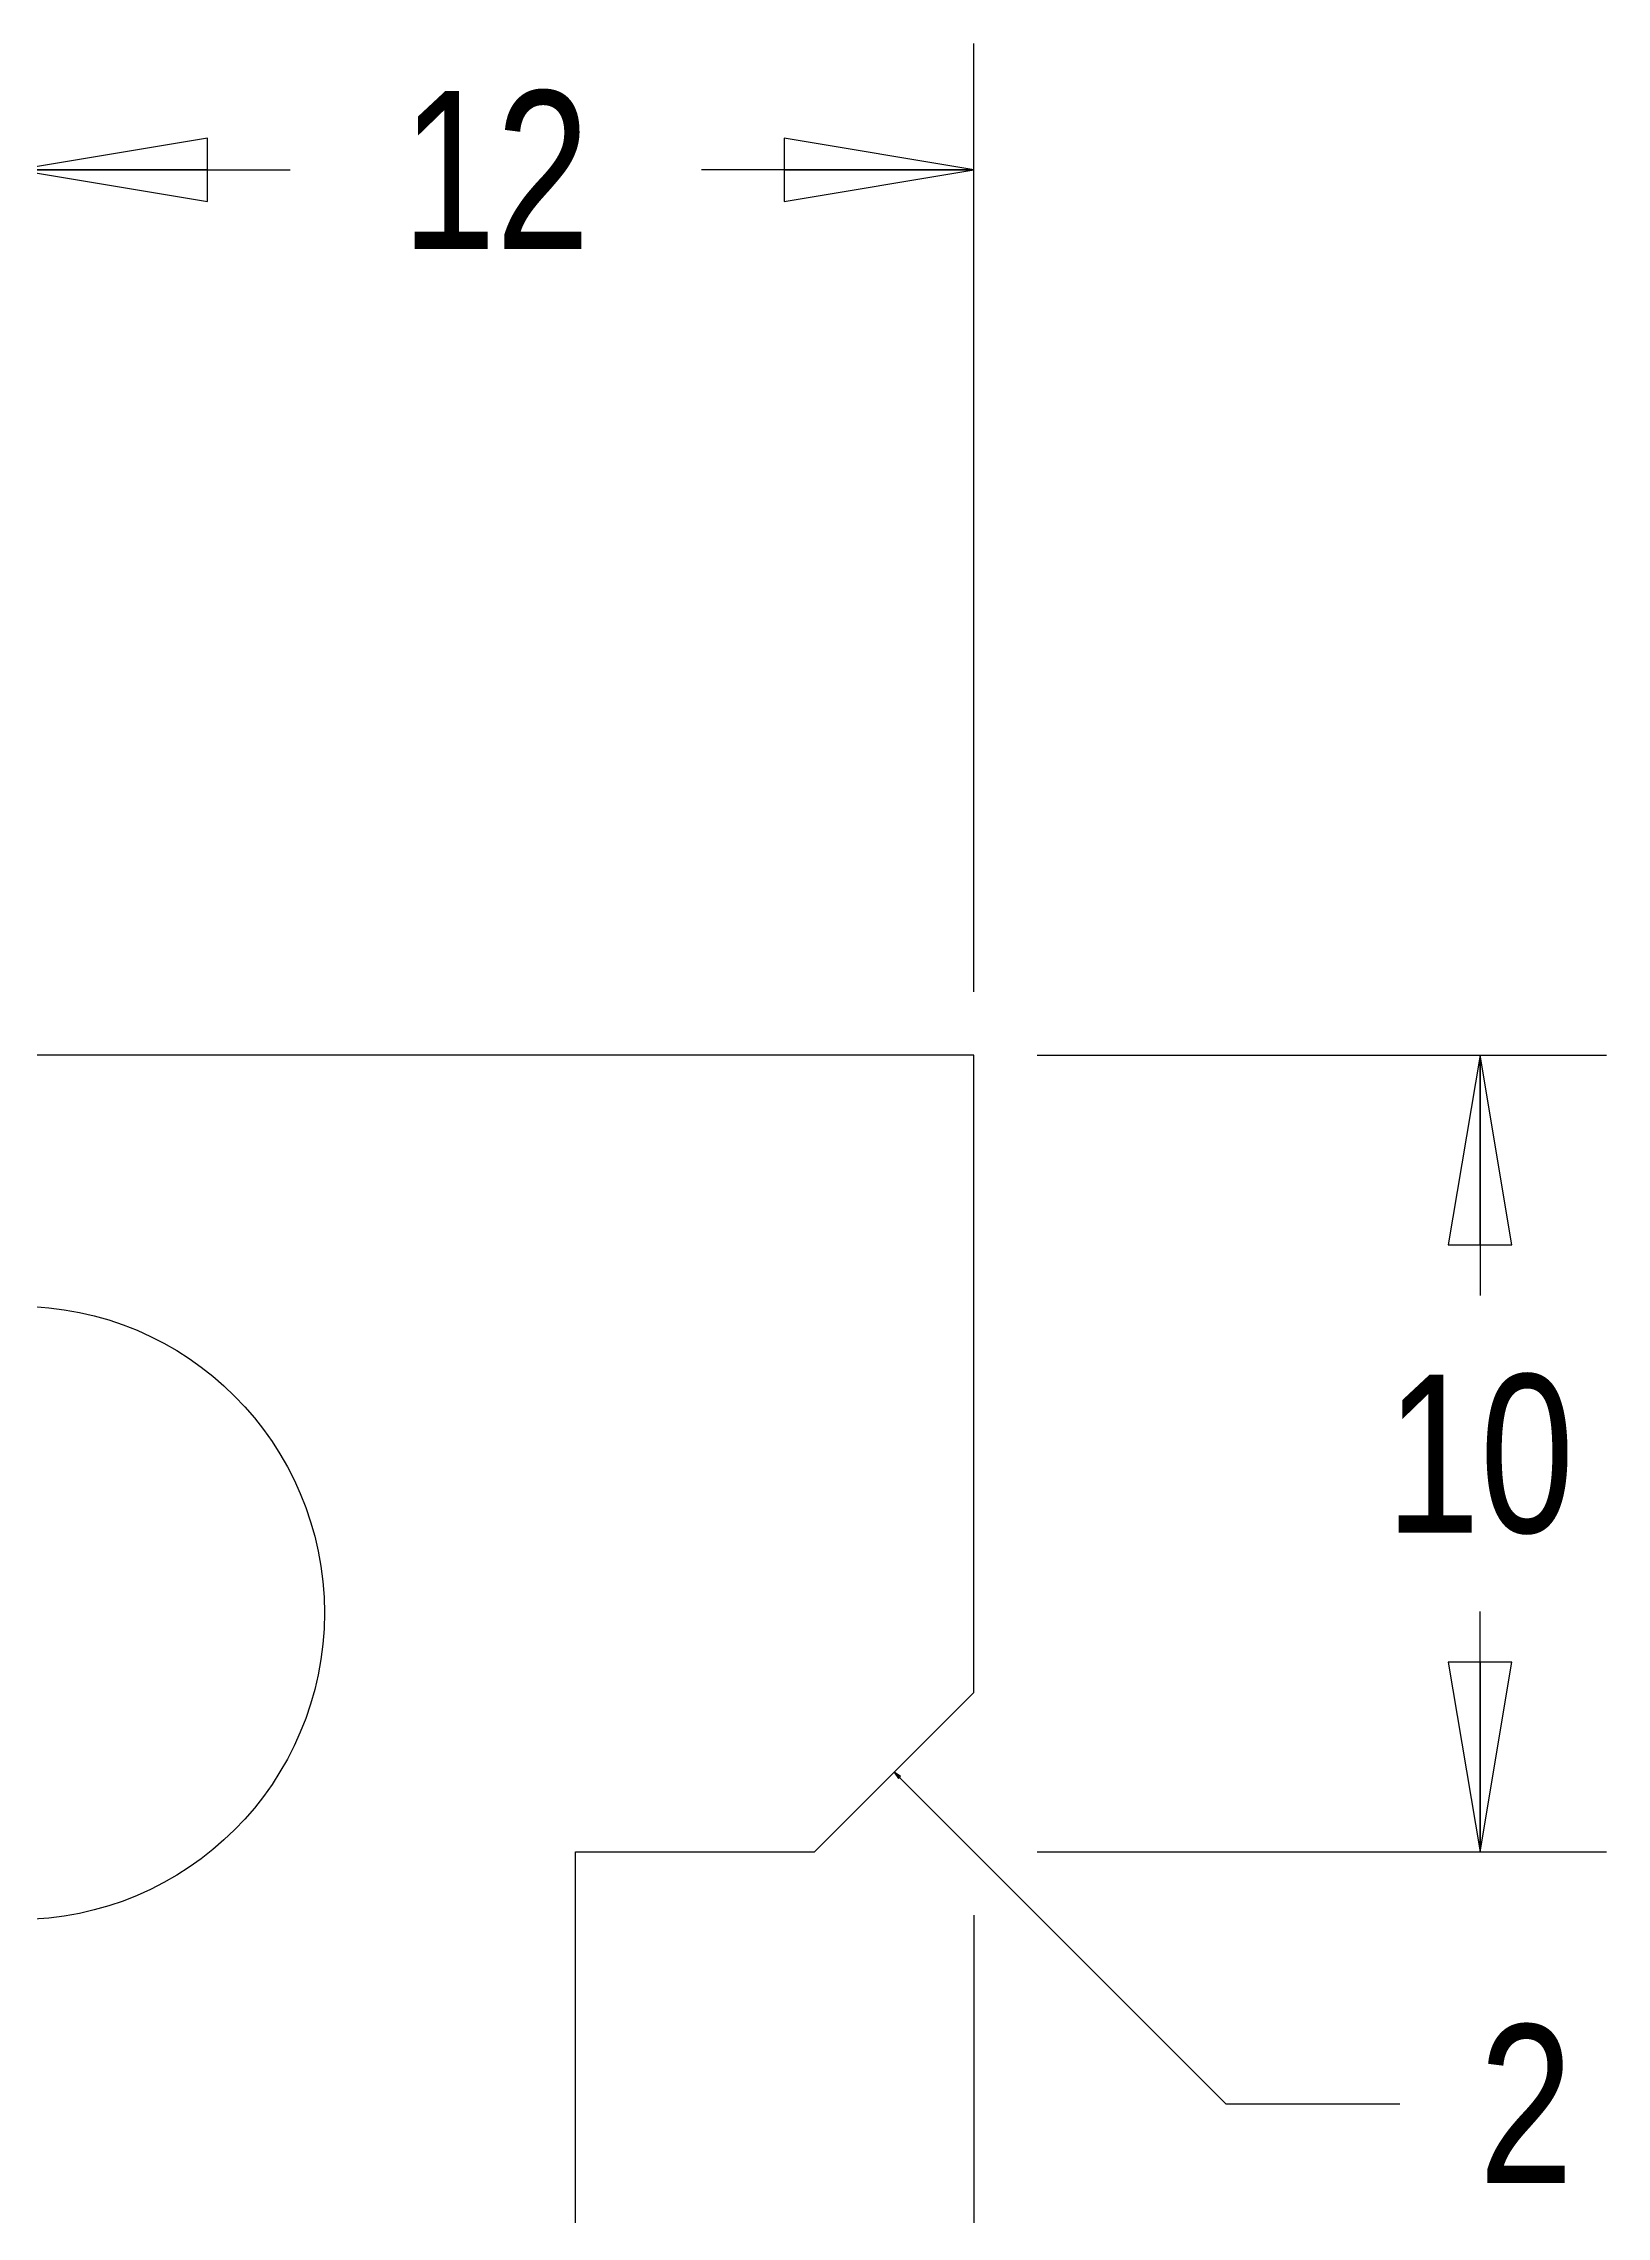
# Model space of a CAD drawing. Header units: millimetres. Extents: x 0 to 297, y 0 to 210.
# Drawn here: x 181.7 to 220.9, y 43.4 to 98 of the extents above; entities that cross this region are included whole.
import ezdxf

# ---------------------------------------------------------------- set-up
doc = ezdxf.new("R2010")
doc.units = ezdxf.units.MM
doc.header["$LTSCALE"] = 0.64311
doc.header["$MEASUREMENT"] = 0
doc.layers.get('0').update_dxf_attribs({"linetype": 'CONTINUOUS'})
doc.styles.get("Standard").update_dxf_attribs({"font": 'txt', "width": 0.8})
doc.dimstyles.new('DIMSTYLE_1', dxfattribs={"dimtxt": 0.15625, "dimasz": 0.1875, "dimexe": 0.125, "dimexo": 0.625, "dimgap": 0.078125, "dimtad": 1, "dimlfac": 0.5, "dimzin": 4, "dimtxsty": 'STANDARD', "dimblk": 'CLOSED', "dimblk1": 'CLOSED', "dimblk2": 'CLOSED', "dimcen": 2.5, "dimazin": 1, "dimtfac": 1, "dimtmove": 0, "dimatfit": 3, "dimldrblk": 'CLOSED', "dimtzin": 4})
doc.dimstyles.get("Standard").update_dxf_attribs({"dimtxt": 0.15625, "dimasz": 0.1875, "dimexe": 0.125, "dimexo": 0.625, "dimtad": 1, "dimzin": 4, "dimtxsty": 'STANDARD', "dimblk": 'CLOSED', "dimblk1": 'CLOSED', "dimblk2": 'CLOSED', "dimcen": 2.5, "dimazin": 1, "dimtp": 0.01, "dimtm": 0.01, "dimtfac": 1, "dimtmove": 0, "dimatfit": 3, "dimldrblk": 'CLOSED', "dimtzin": 4})

# ---------------------------------------------------------------- blocks, each defined once
blk = doc.blocks.new('_CLOSED')
at = {"color": 0, "linetype": 'ByBlock'}
for p, q in [((0, 0), (-1, 0.167)), ((-1, 0.167), (-1, -0.167)), ((-1, -0.167), (0, 0)), ((-1, 0), (0, 0))]:
    blk.add_line(p, q, dxfattribs=at)
blk = doc.blocks.new('*D7')
at = {"color": 2, "linetype": 'Continuous', "transparency": 16777216}
for p, q in [((181.012, 74.138), (181.012, 97.95)), ((205.012, 74.138), (205.012, 97.95)), ((181.012, 94.775), (187.852, 94.775)), ((205.012, 94.775), (198.171, 94.775))]:
    blk.add_line(p, q, dxfattribs=at)
at = {"color": 2, "linetype": 'Continuous', "transparency": 16777216, "xscale": 4.762499999999999, "yscale": 4.762499999999999, "zscale": 4.762499999999999, "rotation": 180}
blk.add_blockref('_CLOSED', (181.012, 94.775), dxfattribs=at)
at = {"color": 2, "linetype": 'Continuous', "transparency": 16777216, "xscale": 4.762499999999999, "yscale": 4.762499999999999, "zscale": 4.762499999999999}
blk.add_blockref('_CLOSED', (205.012, 94.775), dxfattribs=at)
at = {"color": 2, "linetype": 'Continuous', "transparency": 16777216, "insert": (193.012, 96.76), "char_height": 3.9688, "width": 6.35, "attachment_point": 2, "line_spacing_factor": 0.9}
blk.add_mtext('12', dxfattribs=at)
blk = doc.blocks.new('*D8')
at = {"color": 2, "linetype": 'Continuous', "transparency": 16777216}
for p, q in [((206.599, 72.55), (220.887, 72.55)), ((217.712, 72.55), (217.712, 66.519)), ((217.712, 52.55), (217.712, 58.582)), ((206.599, 52.55), (220.887, 52.55))]:
    blk.add_line(p, q, dxfattribs=at)
at = {"color": 2, "linetype": 'Continuous', "transparency": 16777216, "xscale": 4.762499999999999, "yscale": 4.762499999999999, "zscale": 4.762499999999999}
for p, rotation in [((217.712, 72.55), 90), ((217.712, 52.55), -90.00000000000001)]:
    blk.add_blockref('_CLOSED', p, dxfattribs=dict(at, rotation=rotation))
at = {"color": 2, "linetype": 'Continuous', "transparency": 16777216, "insert": (217.712, 64.535), "char_height": 3.9688, "width": 6.35, "attachment_point": 2, "line_spacing_factor": 0.9}
blk.add_mtext('10', dxfattribs=at)
blk = doc.blocks.new('*D9')
at = {"color": 2, "linetype": 'Continuous', "transparency": 16777216}
for p, q in [((205.012, 50.963), (205.012, 34.447)), ((195.012, 40.963), (195.012, 34.447)), ((195.012, 37.622), (182.312, 37.622)), ((205.012, 37.622), (217.712, 37.622))]:
    blk.add_line(p, q, dxfattribs=at)
at = {"color": 2, "linetype": 'Continuous', "transparency": 16777216, "xscale": 4.762499999999999, "yscale": 4.762499999999999, "zscale": 4.762499999999999}
blk.add_blockref('_CLOSED', (195.012, 37.622), dxfattribs=at)
at = {"color": 2, "linetype": 'Continuous', "transparency": 16777216, "xscale": 4.762499999999999, "yscale": 4.762499999999999, "zscale": 4.762499999999999, "rotation": 180}
blk.add_blockref('_CLOSED', (205.012, 37.622), dxfattribs=at)
at = {"color": 2, "linetype": 'Continuous', "transparency": 16777216, "insert": (200.012, 39.606), "char_height": 3.969, "width": 3.175, "attachment_point": 2, "line_spacing_factor": 0.9}
blk.add_mtext('5', dxfattribs=at)

msp = doc.modelspace()

# ---------------------------------------------------------------- linework, layer by layer
at = {"color": 7, "linetype": 'Continuous'}
for p, q in [((205.012, 72.55), (181.012, 72.55)), ((205.012, 56.55), (205.012, 72.55)), ((205.012, 56.55), (201.012, 52.55)), ((195.012, 52.55), (201.012, 52.55)), ((195.012, 22.55), (195.012, 52.55))]:
    msp.add_line(p, q, dxfattribs=at)
msp.add_circle((181.012, 58.55), 7.7, dxfattribs=at)

# ---------------------------------------------------------------- texts
at = {"color": 2, "linetype": 'Continuous', "insert": (217.686, 48.211), "char_height": 3.969, "width": 3.175, "attachment_point": 1, "line_spacing_factor": 0.9}
msp.add_mtext('2', dxfattribs=at)

# ---------------------------------------------------------------- dimensions: what is measured, and where the dimension line sits
at = {"color": 2, "linetype": 'Continuous'}
for base, p1, p2, picture, middle in [((205.012, 94.775), (181.012, 72.55), (205.012, 72.55), '*D7', (193.409, 94.775)), ((205.012, 37.622), (195.012, 42.55), (205.012, 52.55), '*D9', (200.111, 37.622))]:
    dim = msp.add_linear_dim(base=base, p1=p1, p2=p2, dimstyle='DIMSTYLE_1', dxfattribs=at)
    dim.commit()
    dim.dimension.update_dxf_attribs({"geometry": picture, "text_midpoint": middle, "dimtype": 160})
dim = msp.add_linear_dim(base=(217.712, 52.55), p1=(205.012, 72.55), p2=(205.012, 52.55), angle=270, dimstyle='DIMSTYLE_1', dxfattribs=at)
dim.commit()
dim.dimension.update_dxf_attribs({"geometry": '*D8', "text_midpoint": (218.109, 62.55), "dimtype": 160})

# ---------------------------------------------------------------- leaders
at = {"color": 2, "linetype": 'Continuous', "annotation_type": 0, "has_hookline": 1, "hookline_direction": 1, "text_width": 0.0833, "horizontal_direction": (25.4, 0, 0)}
msp.add_leader([(203.012, 54.55), (211.336, 46.227), (215.701, 46.227)], dimstyle='STANDARD', override={"dimtad": 0}, dxfattribs=at)

doc.saveas('drawing.dxf')
